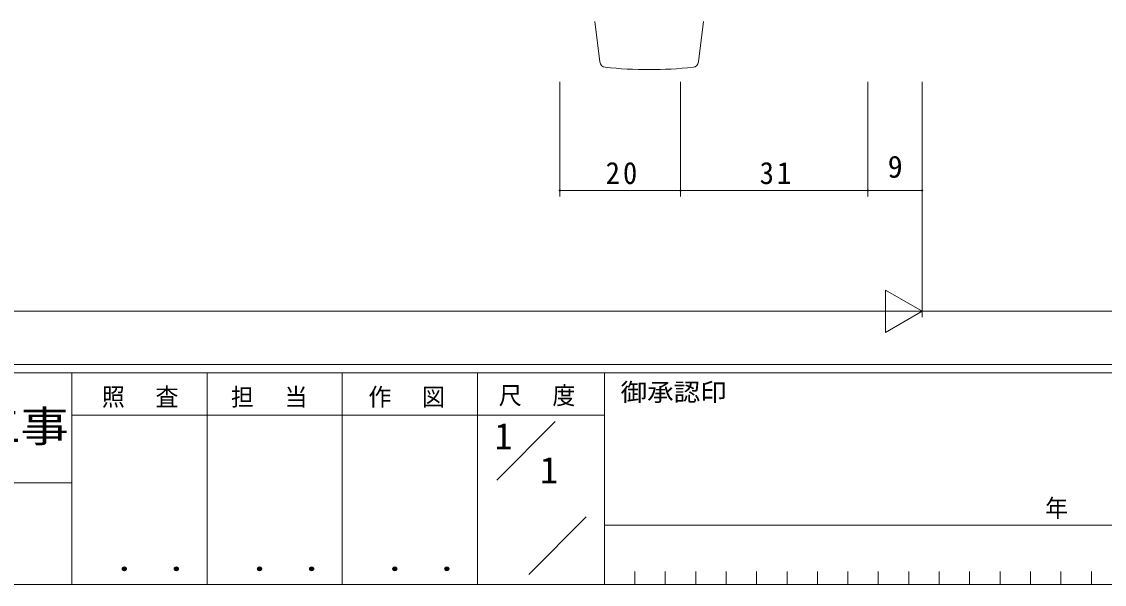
# Model space of a CAD drawing. Units: millimetres on the paper. Extents: x -420 to 373, y -297 to 267.
# Drawn here: x 89.2 to 268.5, y -297 to -203.9 of the extents above; entities that cross this region are included whole.
import ezdxf
from ezdxf.enums import TextEntityAlignment as Align

# ---------------------------------------------------------------- set-up
doc = ezdxf.new("R2010")
doc.units = ezdxf.units.MM
for name, color, linetype, lineweight in [('0-1_YKK_ZWAK', 7, 'Continuous', 9), ('0-4_YKK_D', 6, 'Continuous', 9), ('0-6_YKK_13', 4, 'Continuous', 9)]:
    doc.layers.add(name, color=color, linetype=linetype, lineweight=lineweight)
doc.layers.add('0-2_USER1', color=3, linetype='Continuous')
doc.styles.add('ＭＳ ゴシック', font='')
doc.styles.get('ＭＳ ゴシック').set_extended_font_data('MS Gothic')

msp = doc.modelspace()

# ---------------------------------------------------------------- linework, layer by layer
at = {"layer": '0-1_YKK_ZWAK'}
for p, q in [((352.3, -260.6), (-417.7, -260.6)), ((314.5, -262), (-417.7, -262)), ((97.5, -262), (97.5, -297)), ((119.9, -262), (119.9, -297)), ((142.3, -262), (142.3, -297)), ((164.7, -262), (164.7, -297)), ((185.7, -262), (185.7, -297)), ((165.684, -268.999), (97.5, -268.999)), ((165.684, -268.999), (185.7, -268.999)), ((167.87, -279.736), (177.564, -270.043)), ((-31.3, -280.199), (97.5, -280.199)), ((173.172, -295.345), (182.696, -285.821)), ((185.7, -287.2), (286.5, -287.2)), ((190.74, -294.9), (190.74, -297)), ((195.78, -294.9), (195.78, -297)), ((200.82, -294.9), (200.82, -297)), ((205.86, -294.9), (205.86, -297)), ((210.9, -294.9), (210.9, -297)), ((215.94, -294.9), (215.94, -297)), ((220.98, -294.9), (220.98, -297)), ((226.02, -294.9), (226.02, -297)), ((231.06, -294.9), (231.06, -297)), ((236.1, -294.9), (236.1, -297)), ((241.14, -294.9), (241.14, -297)), ((246.18, -294.9), (246.18, -297)), ((251.22, -294.9), (251.22, -297)), ((256.26, -294.9), (256.26, -297)), ((261.3, -294.9), (261.3, -297)), ((266.34, -294.9), (266.34, -297)), ((-417.7, -297), (314.5, -297))]:
    msp.add_line(p, q, dxfattribs=at)
at = {"layer": '0-4_YKK_D'}
for p, q in [((178.307, -213.802), (178.307, -232.804)), ((198.307, -213.802), (198.307, -232.804)), ((198.307, -213.802), (198.307, -232.804)), ((229.307, -213.802), (229.307, -232.804)), ((229.307, -213.802), (229.307, -232.804)), ((238.307, -213.802), (238.307, -252.804)), ((238.307, -213.802), (238.307, -232.804)), ((238.307, -213.802), (238.307, -252.804)), ((198.307, -231.804), (178.307, -231.804)), ((229.307, -231.804), (198.307, -231.804)), ((238.307, -231.804), (229.307, -231.804)), ((238.307, -251.804), (232.244, -248.304)), ((232.244, -248.304), (232.244, -255.304)), ((-54.693, -251.804), (231.307, -251.804)), ((238.307, -251.804), (226.182, -251.804)), ((238.307, -251.804), (232.244, -255.304)), ((303.307, -251.804), (238.307, -251.804))]:
    msp.add_line(p, q, dxfattribs=at)
for centre, start, end in [((178.307, -231.804), 0, 180), ((178.307, -231.804), 180, 0), ((198.307, -231.804), 0, 180), ((198.307, -231.804), 0, 180), ((198.307, -231.804), 180, 0), ((198.307, -231.804), 180, 0), ((229.307, -231.804), 0, 180), ((229.307, -231.804), 0, 180), ((229.307, -231.804), 180, 0), ((229.307, -231.804), 180, 0), ((238.307, -231.804), 0, 180), ((238.307, -231.804), 180, 0)]:
    msp.add_arc(centre, 0.106, start, end, dxfattribs=at)
at = {"layer": '0-6_YKK_13'}
for p, q in [((184.114, -203.865), (184.934, -210.537)), ((201.28, -210.537), (202.1, -203.865))]:
    msp.add_line(p, q, dxfattribs=at)
for centre, radius, start, end in [((185.926, -210.416), 1, 186.99998, 263.80104), ((193.107, -144.304), 67.5, 263.80104, 276.19894), ((200.288, -210.416), 1, 276.19894, 353)]:
    msp.add_arc(centre, radius, start, end, dxfattribs=at)

# ---------------------------------------------------------------- texts
at = {"layer": '0-1_YKK_ZWAK', "style": 'ＭＳ ゴシック', "width": 1.1}
msp.add_text('御承認印', height=2.933, dxfattribs=at).set_placement((188.367, -267.533), align=Align.BOTTOM_LEFT)
at = {"layer": '0-1_YKK_ZWAK', "color": 2, "style": 'ＭＳ ゴシック', "width": 1.15}
msp.add_text('工事', height=5.132, dxfattribs=at).set_placement((80.931, -274.956), align=Align.BOTTOM_LEFT)
at = {"layer": '0-1_YKK_ZWAK', "color": 3, "style": 'ＭＳ ゴシック', "width": 1.15}
for p in [(101.955, -295.946), (124.355, -295.946), (146.755, -295.946)]:
    msp.add_text(' ． ．', height=3.666, dxfattribs=at).set_placement(p, align=Align.BOTTOM_LEFT)
at = {"layer": '0-1_YKK_ZWAK', "char_height": 2.933, "attachment_point": 7, "style": 'ＭＳ ゴシック'}
for s, insert in [('\\T1.17;\\W0.95;照\\~\\~査', (102.489, -267.78)), ('\\T1.17;\\W0.95;担\\~\\~当', (123.855, -267.78)), ('\\T1.17;\\W0.95;作\\~\\~図', (146.62, -267.762)), ('\\T1.17;\\W0.95;尺\\~\\~度', (168.212, -267.537)), ('\\T1.2;\\W0.95;年\\~\\~\\~月\\~\\~\\~日', (258.676, -286.169))]:
    msp.add_mtext(s, dxfattribs=dict(at, insert=insert))
at = {"layer": '0-2_USER1', "style": 'ＭＳ ゴシック'}
for p in [(167.5, -275.999), (175.033, -281.599)]:
    msp.add_text('1', height=4.399, dxfattribs=at).set_placement(p, align=Align.BOTTOM_LEFT)
at = {"layer": '0-4_YKK_D', "color": 3, "style": 'ＭＳ ゴシック'}
msp.add_text('9', height=3.666, dxfattribs=at).set_placement((232.607, -230.804), align=Align.BOTTOM_LEFT)
at = {"layer": '0-4_YKK_D', "color": 3, "char_height": 3.666, "attachment_point": 7, "style": 'ＭＳ ゴシック'}
for s, insert in [('\\T1.21;\\W0.95;20', (185.907, -230.804)), ('\\T1.21;\\W0.95;31', (211.407, -230.804))]:
    msp.add_mtext(s, dxfattribs=dict(at, insert=insert))

doc.saveas('drawing.dxf')
